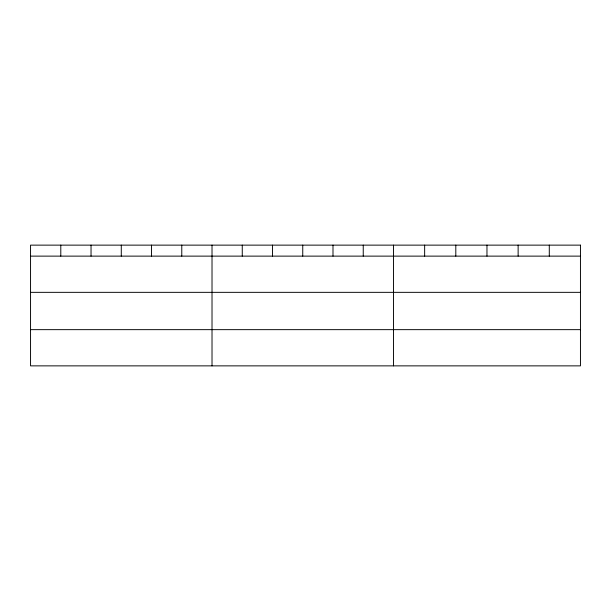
<?xml version="1.0" encoding="UTF-8"?>
<svg xmlns="http://www.w3.org/2000/svg" width="611" height="611" viewBox="0 0 611 611"><rect width="100%" height="100%" fill="white"/><g stroke="black" fill="none" stroke-linecap="round" stroke-linejoin="round"><path stroke-width="0.92" d="M30.55 256.124L580.45 256.124M30.55 292.341L580.45 292.341M30.55 329.65L580.45 329.65M549.289 245.133L549.289 256.124M518.128 245.133L518.128 256.124M486.967 245.133L486.967 256.124M455.806 245.133L455.806 256.124M424.645 245.133L424.645 256.124M393.484 245.133L393.484 365.867M363.24 245.133L363.24 256.124M332.995 245.133L332.995 256.124M302.75 245.133L302.75 256.124M272.506 245.133L272.506 256.124M242.262 245.133L242.262 256.124M212.017 245.133L212.017 365.867M181.773 245.133L181.773 256.124M151.528 245.133L151.528 256.124M121.284 245.133L121.284 256.124M91.039 245.133L91.039 256.124M60.794 245.133L60.794 256.124M580.45 245.133L30.55 245.133L30.55 365.867L580.45 365.867L580.45 245.133"/></g></svg>
